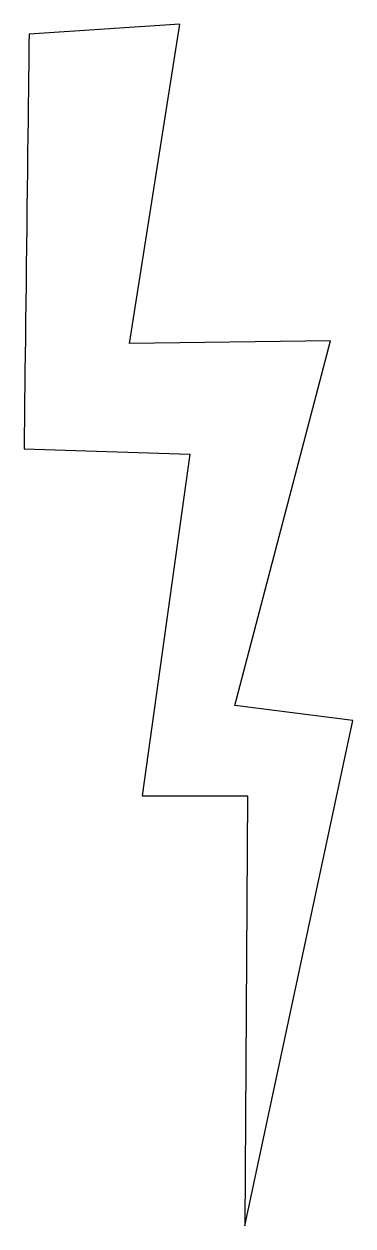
# Model space of a CAD drawing. Header units: centimetres. Extents: x -2.2 to 2.2, y -7.9 to 7.9.
import ezdxf

# ---------------------------------------------------------------- set-up
doc = ezdxf.new("R2010")
doc.units = ezdxf.units.CM
doc.header["$MEASUREMENT"] = 0
doc.layers.add('Camada 1', color=7, linetype='Continuous')

msp = doc.modelspace()

# ---------------------------------------------------------------- linework, layer by layer
at = {"layer": 'Camada 1'}
msp.add_open_spline([(-0.61144, -2.24765), (-0.61144, -2.24765), (0.0166, 2.24765), (0.0166, 2.24765), (0.0166, 2.24765), (0.0166, 2.24765), (-2.16518, 2.31374), (-2.16518, 2.31374), (-2.16518, 2.31374), (-2.16518, 2.31374), (-2.09893, 7.60244), (-2.09893, 7.76783), (-2.09893, 7.76783), (-2.09893, 7.76783), (-0.11574, 7.90002), (-0.11574, 7.90002), (-0.11574, 7.90002), (-0.11574, 7.90002), (-0.77683, 3.70217), (-0.77683, 3.70217), (-0.77683, 3.70217), (-0.77683, 3.70217), (1.86744, 3.73522), (1.86744, 3.73522), (1.86744, 3.73522), (1.86744, 3.73522), (0.61149, -1.05779), (0.61149, -1.05779), (0.61149, -1.05779), (0.61149, -1.05779), (2.16518, -1.25623), (2.16518, -1.25623), (2.16518, -1.25623), (2.16518, -1.25623), (0.74368, -7.90002), (0.74368, -7.90002), (0.74368, -7.90002), (0.74368, -7.90002), (0.77657, -2.24765), (0.77657, -2.24765), (0.77657, -2.24765), (0.77657, -2.24765), (-0.61144, -2.24765), (-0.61144, -2.24765)], degree=3, knots=[0, 0, 0, 0, 0.08333333, 0.08333333, 0.08333333, 0.08333333, 0.16666667, 0.16666667, 0.16666667, 0.16666667, 0.25, 0.25, 0.25, 0.25, 0.33333333, 0.33333333, 0.33333333, 0.33333333, 0.41666667, 0.41666667, 0.41666667, 0.41666667, 0.5, 0.5, 0.5, 0.5, 0.58333333, 0.58333333, 0.58333333, 0.58333333, 0.66666667, 0.66666667, 0.66666667, 0.66666667, 0.75, 0.75, 0.75, 0.75, 0.83333333, 0.83333333, 0.83333333, 0.83333333, 1, 1, 1, 1], dxfattribs=at)

doc.saveas('drawing.dxf')
